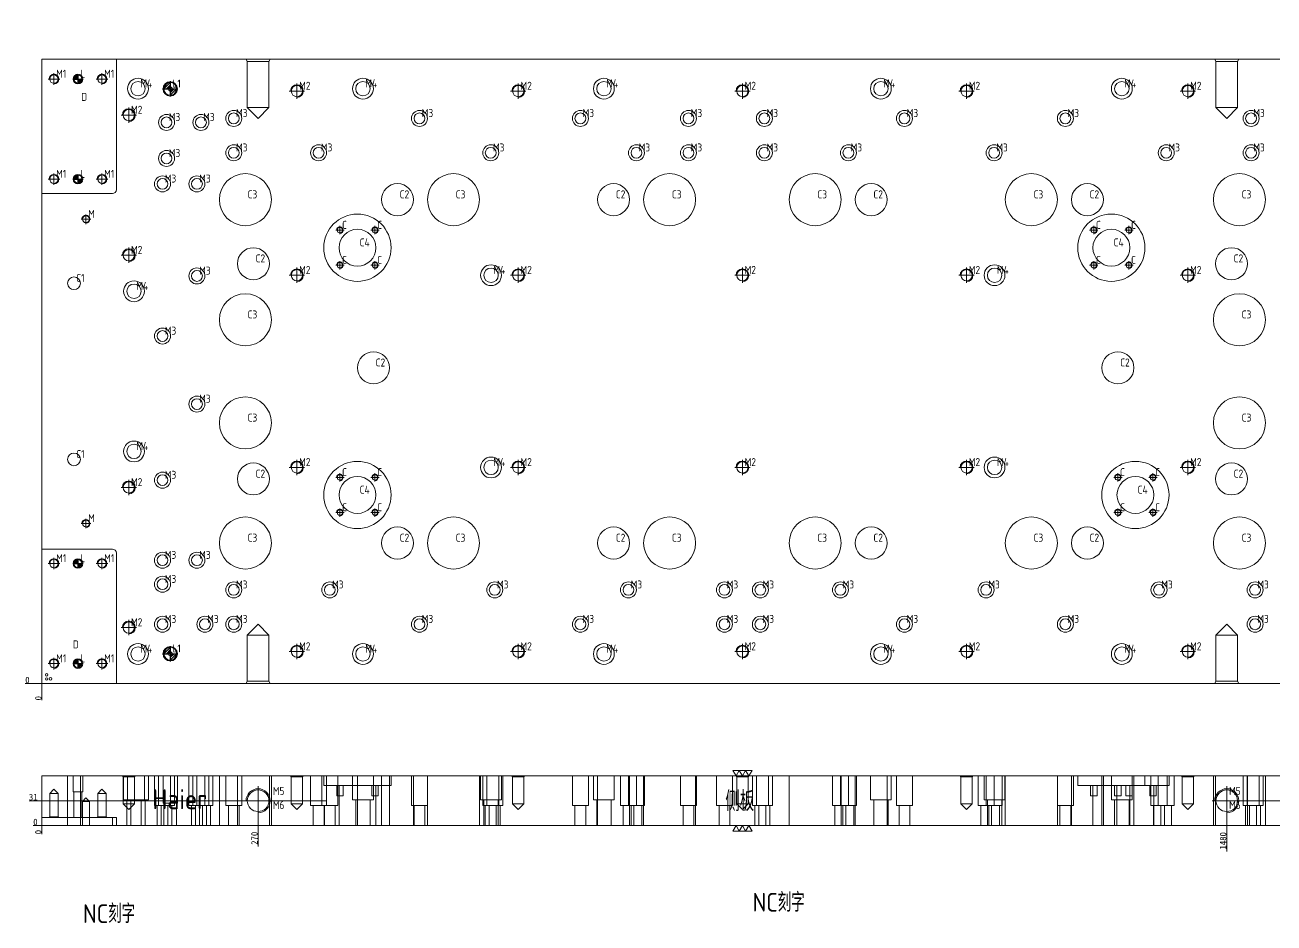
# Model space of a CAD drawing. Header units: millimetres. Extents: x 11044 to 13621, y 75491 to 76790.
# Drawn here: x 11044 to 12604, y 75491 to 76613 of the extents above; entities that cross this region are included whole.
import ezdxf

# ---------------------------------------------------------------- set-up
doc = ezdxf.new("R2010")
doc.units = ezdxf.units.MM
doc.linetypes.add('CENTER', pattern=[0])
doc.linetypes.add('DASHED', pattern=[0])
doc.layers.add('dim', color=4, linetype='Continuous')
doc.layers.add('dim_temp', color=161, linetype='Continuous', lineweight=9)
doc.layers.add('UP', color=7, linetype='Continuous', true_color=0xffffff)
doc.styles.add('_PUG_ERP', font='txt')
doc.styles.add('gbenor', font='gbenor.shx', dxfattribs={"bigfont": 'gbcbig'})
doc.dimstyles.new('_PUG_ERP', dxfattribs={"dimtxt": 8, "dimasz": 1.5, "dimexe": 0.5, "dimexo": 0.5, "dimgap": 0.5, "dimtad": 1, "dimtxsty": '_PUG_ERP', "dimblk": 'CLOSEDBLANK', "dimcen": 0, "dimclrd": 4, "dimclre": 4, "dimclrt": 3, "dimazin": 3, "dimtfac": 1, "dimtmove": 0, "dimatfit": 3, "dimldrblk": 'CLOSEDBLANK', "dimlwd": 9, "dimlwe": 9})

# ---------------------------------------------------------------- blocks, each defined once
blk = doc.blocks.new('*D1268')
at = {"layer": 'Defpoints', "color": 0}
for p in [(12814.8, 76570), (12829.8, 76570), (11064.8, 75790)]:
    blk.add_point(p, dxfattribs=at)
at = {"layer": 'dim_temp', "color": 4, "lineweight": 9}
blk.add_line((12815.2, 76570), (12850.8, 76570), dxfattribs=at)
at = {"layer": 'dim_temp', "color": 3, "lineweight": 18, "insert": (12840.5, 76574.5), "char_height": 8, "attachment_point": 5, "style": '_PUG_ERP'}
blk.add_mtext('780', dxfattribs=at)
blk = doc.blocks.new('_ClosedBlank')
blk = doc.blocks.new('*D1269')
at = {"layer": 'Defpoints', "color": 0}
for p in [(11049.8, 75790), (11064.8, 75790), (11064.8, 75790)]:
    blk.add_point(p, dxfattribs=at)
at = {"layer": 'dim_temp', "color": 4, "lineweight": 9}
blk.add_line((11064.2, 75790), (11043.9, 75790), dxfattribs=at)
at = {"layer": 'dim_temp', "color": 3, "lineweight": 18, "insert": (11046.6, 75794.5), "char_height": 8, "attachment_point": 5, "style": '_PUG_ERP'}
blk.add_mtext('0', dxfattribs=at)
blk = doc.blocks.new('*D1270')
at = {"layer": 'Defpoints', "color": 0}
for p in [(11064.8, 75790), (11064.8, 75790), (11064.8, 75775)]:
    blk.add_point(p, dxfattribs=at)
at = {"layer": 'dim_temp', "color": 4, "lineweight": 9}
blk.add_line((11064.8, 75789.5), (11064.8, 75769.2), dxfattribs=at)
at = {"layer": 'dim_temp', "color": 3, "lineweight": 18, "insert": (11060.2, 75771.8), "char_height": 8, "attachment_point": 5, "rotation": 90, "style": '_PUG_ERP'}
blk.add_mtext('0', dxfattribs=at)
blk = doc.blocks.new('*D1271')
at = {"layer": 'Defpoints', "color": 0}
for p in [(12814.8, 76585), (12814.8, 76570), (11064.8, 75790)]:
    blk.add_point(p, dxfattribs=at)
at = {"layer": 'dim_temp', "color": 4, "lineweight": 9}
blk.add_line((12814.8, 76570.5), (12814.8, 76612.5), dxfattribs=at)
at = {"layer": 'dim_temp', "color": 3, "lineweight": 18, "insert": (12810.2, 76599), "char_height": 8, "attachment_point": 5, "rotation": 90, "style": '_PUG_ERP'}
blk.add_mtext('1750', dxfattribs=at)
blk = doc.blocks.new('pg_hx_L0')
at = {"color": 230}
for p, q in [((-0.6, 0), (0.6, 0)), ((-0.5, -0.003), (0, 0.497)), ((-0.3, 0), (0, 0.3)), ((-0.1, 0), (0, 0.1)), ((0, 0.6), (0, -0.6)), ((0.5, 0.003), (0, -0.497)), ((0.1, 0), (0, -0.1)), ((0.3, 0), (0, -0.3))]:
    blk.add_line(p, q, dxfattribs=at)
for start, end in [(90, 180), (270, 0)]:
    blk.add_arc((0, 0), 0.5, start, end, dxfattribs=at)
blk = doc.blocks.new('pg_hx_LLL0')
blk.add_blockref('pg_hx_L0', (0, 0))
blk = doc.blocks.new('*D1273')
at = {"layer": 'Defpoints', "color": 0}
for p in [(12544.8, 75643.7), (12819.8, 75643.7), (11064.8, 75612.7)]:
    blk.add_point(p, dxfattribs=at)
at = {"layer": 'dim_temp', "color": 4, "lineweight": 9}
blk.add_line((12545.2, 75643.7), (12830.9, 75643.7), dxfattribs=at)
at = {"layer": 'dim_temp', "color": 3, "lineweight": 18, "insert": (12825.6, 75648.2), "char_height": 8, "attachment_point": 5, "style": '_PUG_ERP'}
blk.add_mtext('31', dxfattribs=at)
blk = doc.blocks.new('*D1274')
at = {"layer": 'Defpoints', "color": 0}
for p in [(12814.8, 75674.7), (12819.8, 75674.7), (11064.8, 75612.7)]:
    blk.add_point(p, dxfattribs=at)
at = {"layer": 'dim_temp', "color": 4, "lineweight": 9}
blk.add_line((12815.2, 75674.7), (12832.8, 75674.7), dxfattribs=at)
at = {"layer": 'dim_temp', "color": 3, "lineweight": 18, "insert": (12826.5, 75679.2), "char_height": 8, "attachment_point": 5, "style": '_PUG_ERP'}
blk.add_mtext('62', dxfattribs=at)
blk = doc.blocks.new('*D1275')
at = {"layer": 'Defpoints', "color": 0}
for p in [(11059.8, 75612.7), (11064.8, 75612.7), (11064.8, 75612.7)]:
    blk.add_point(p, dxfattribs=at)
at = {"layer": 'dim_temp', "color": 4, "lineweight": 9}
blk.add_line((11064.2, 75612.7), (11053.9, 75612.7), dxfattribs=at)
at = {"layer": 'dim_temp', "color": 3, "lineweight": 18, "insert": (11056.6, 75617.2), "char_height": 8, "attachment_point": 5, "style": '_PUG_ERP'}
blk.add_mtext('0', dxfattribs=at)
blk = doc.blocks.new('*D1276')
at = {"layer": 'Defpoints', "color": 0}
for p in [(11059.8, 75643.7), (11419.8, 75643.7), (11064.8, 75612.7)]:
    blk.add_point(p, dxfattribs=at)
at = {"layer": 'dim_temp', "color": 4, "lineweight": 9}
blk.add_line((11419.2, 75643.7), (11048.6, 75643.7), dxfattribs=at)
at = {"layer": 'dim_temp', "color": 3, "lineweight": 18, "insert": (11053.9, 75648.2), "char_height": 8, "attachment_point": 5, "style": '_PUG_ERP'}
blk.add_mtext('31', dxfattribs=at)
blk = doc.blocks.new('*D1277')
at = {"layer": 'Defpoints', "color": 0}
for p in [(12544.8, 75643.7), (11064.8, 75612.7), (12544.8, 75607.7)]:
    blk.add_point(p, dxfattribs=at)
at = {"layer": 'dim_temp', "color": 4, "lineweight": 9}
blk.add_line((12544.8, 75643.2), (12544.8, 75580.2), dxfattribs=at)
at = {"layer": 'dim_temp', "color": 3, "lineweight": 18, "insert": (12540.2, 75593.7), "char_height": 8, "attachment_point": 5, "rotation": 90, "style": '_PUG_ERP'}
blk.add_mtext('1480', dxfattribs=at)
blk = doc.blocks.new('*D1278')
at = {"layer": 'Defpoints', "color": 0}
for p in [(11334.8, 75643.7), (11064.8, 75612.7), (11334.8, 75607.7)]:
    blk.add_point(p, dxfattribs=at)
at = {"layer": 'dim_temp', "color": 4, "lineweight": 9}
blk.add_line((11334.8, 75643.2), (11334.8, 75586.7), dxfattribs=at)
at = {"layer": 'dim_temp', "color": 3, "lineweight": 18, "insert": (11330.2, 75596.9), "char_height": 8, "attachment_point": 5, "rotation": 90, "style": '_PUG_ERP'}
blk.add_mtext('270', dxfattribs=at)
blk = doc.blocks.new('*D1279')
at = {"layer": 'Defpoints', "color": 0}
for p in [(11064.8, 75612.7), (11064.8, 75612.7), (11064.8, 75607.7)]:
    blk.add_point(p, dxfattribs=at)
at = {"layer": 'dim_temp', "color": 4, "lineweight": 9}
blk.add_line((11064.8, 75612.2), (11064.8, 75601.9), dxfattribs=at)
at = {"layer": 'dim_temp', "color": 3, "lineweight": 18, "insert": (11060.2, 75604.6), "char_height": 8, "attachment_point": 5, "rotation": 90, "style": '_PUG_ERP'}
blk.add_mtext('0', dxfattribs=at)
blk = doc.blocks.new('*D1280')
at = {"layer": 'Defpoints', "color": 0}
for p in [(12814.8, 75679.7), (12814.8, 75674.7), (11064.8, 75612.7)]:
    blk.add_point(p, dxfattribs=at)
at = {"layer": 'dim_temp', "color": 4, "lineweight": 9}
blk.add_line((12814.8, 75675.2), (12814.8, 75707.3), dxfattribs=at)
at = {"layer": 'dim_temp', "color": 3, "lineweight": 18, "insert": (12810.2, 75693.8), "char_height": 8, "attachment_point": 5, "rotation": 90, "style": '_PUG_ERP'}
blk.add_mtext('1750', dxfattribs=at)

msp = doc.modelspace()

# ---------------------------------------------------------------- linework, layer by layer
at = {"layer": 'dim', "color": 20, "linetype": 'Continuous', "lineweight": 18}
for p, q in [((11931.75, 75674.732), (11927.75, 75681.66)), ((11951.75, 75681.66), (11927.75, 75681.66)), ((11931.75, 75674.732), (11935.75, 75681.66)), ((11939.75, 75674.732), (11935.75, 75681.66)), ((11939.75, 75674.732), (11943.75, 75681.66)), ((11947.75, 75674.732), (11943.75, 75681.66)), ((11947.75, 75674.732), (11951.75, 75681.66)), ((11931.75, 75612.732), (11927.75, 75605.804)), ((11931.75, 75612.732), (11935.75, 75605.804)), ((11939.75, 75612.732), (11935.75, 75605.804)), ((11939.75, 75612.732), (11943.75, 75605.804)), ((11947.75, 75612.732), (11943.75, 75605.804)), ((11947.75, 75612.732), (11951.75, 75605.804)), ((11951.75, 75605.804), (11927.75, 75605.804))]:
    msp.add_line(p, q, dxfattribs=at)
at = {"layer": 'dim', "lineweight": 18}
for centre in [(11070.711, 75801.004), (11070.711, 75795.834), (11075.452, 75795.942)]:
    msp.add_circle(centre, 1.523, dxfattribs=at)
at = {"layer": 'UP', "color": 135, "linetype": 'Continuous', "lineweight": 18}
for p, q in [((11064.75, 76570), (11064.75, 75790)), ((12814.75, 76570), (11064.75, 76570)), ((11064.75, 75790), (12814.75, 75790)), ((11064.75, 75674.732), (12814.75, 75674.732)), ((11064.75, 75622.732), (11064.75, 75674.732)), ((11064.75, 75612.732), (11064.75, 75622.732)), ((11152.75, 75612.732), (11064.75, 75612.732)), ((11157.75, 75612.732), (11152.75, 75612.732)), ((11157.75, 75612.732), (11157.75, 75622.732)), ((11157.75, 75612.732), (12721.75, 75612.732))]:
    msp.add_line(p, q, dxfattribs=at)
at = {"layer": 'UP', "color": 2, "linetype": 'DASHED', "lineweight": 13, "ltscale": 1.764682}
for p, q in [((11157.75, 76570), (11157.75, 76407)), ((11152.75, 76402), (11064.75, 76402)), ((11152.75, 75958), (11064.75, 75958)), ((11157.75, 75790), (11157.75, 75953))]:
    msp.add_line(p, q, dxfattribs=at)
at = {"layer": 'UP', "color": 5, "linetype": 'DASHED', "lineweight": 13, "ltscale": 1.764682}
for p, q in [((11319.75, 76570), (11321.247, 76567.006)), ((11321.247, 76567.006), (11321.247, 76509.42)), ((11321.247, 76567.006), (11348.253, 76567.006)), ((11348.253, 76567.006), (11349.75, 76570)), ((11348.253, 76509.42), (11348.253, 76567.006)), ((12529.75, 76570), (12531.247, 76567.006)), ((12531.247, 76567.006), (12531.247, 76509.42)), ((12531.247, 76567.006), (12558.253, 76567.006)), ((12558.253, 76567.006), (12559.75, 76570)), ((12558.253, 76509.42), (12558.253, 76567.006)), ((11321.247, 76509.42), (11334.75, 76495.917)), ((11334.75, 76509.42), (11321.247, 76509.42)), ((11334.75, 76495.917), (11348.253, 76509.42)), ((11348.253, 76509.42), (11334.75, 76509.42)), ((12531.247, 76509.42), (12544.75, 76495.917)), ((12544.75, 76509.42), (12531.247, 76509.42)), ((12544.75, 76495.917), (12558.253, 76509.42)), ((12558.253, 76509.42), (12544.75, 76509.42)), ((11334.75, 75864.083), (11321.247, 75850.58)), ((11348.253, 75850.58), (11334.75, 75864.083)), ((12544.75, 75864.083), (12531.247, 75850.58)), ((12558.253, 75850.58), (12544.75, 75864.083)), ((11321.247, 75850.58), (11321.247, 75792.994)), ((11334.75, 75850.58), (11321.247, 75850.58)), ((11348.253, 75850.58), (11334.75, 75850.58)), ((11348.253, 75792.994), (11348.253, 75850.58)), ((12531.247, 75850.58), (12531.247, 75792.994)), ((12544.75, 75850.58), (12531.247, 75850.58)), ((12558.253, 75850.58), (12544.75, 75850.58)), ((12558.253, 75792.994), (12558.253, 75850.58)), ((11321.247, 75792.994), (11319.75, 75790)), ((11321.247, 75792.994), (11348.253, 75792.994)), ((11349.75, 75790), (11348.253, 75792.994)), ((12531.247, 75792.994), (12529.75, 75790)), ((12531.247, 75792.994), (12558.253, 75792.994)), ((12559.75, 75790), (12558.253, 75792.994)), ((11165.25, 75674.732), (11166.247, 75673.735)), ((11166.247, 75673.735), (11166.247, 75639.732)), ((11180.253, 75673.735), (11166.247, 75673.735)), ((11180.253, 75673.735), (11181.25, 75674.732)), ((11180.253, 75639.732), (11180.253, 75673.735)), ((11375.25, 75674.732), (11376.247, 75673.735)), ((11376.247, 75673.735), (11376.247, 75639.732)), ((11390.253, 75673.735), (11376.247, 75673.735)), ((11390.253, 75673.735), (11391.25, 75674.732)), ((11390.253, 75639.732), (11390.253, 75673.735)), ((11651.75, 75674.732), (11652.747, 75673.735)), ((11652.747, 75673.735), (11652.747, 75639.732)), ((11666.753, 75673.735), (11652.747, 75673.735)), ((11666.753, 75673.735), (11667.75, 75674.732)), ((11666.753, 75639.732), (11666.753, 75673.735)), ((11931.75, 75674.732), (11932.747, 75673.735)), ((11932.747, 75673.735), (11932.747, 75639.732)), ((11946.753, 75673.735), (11932.747, 75673.735)), ((11946.753, 75673.735), (11947.75, 75674.732)), ((11946.753, 75639.732), (11946.753, 75673.735)), ((12211.75, 75674.732), (12212.747, 75673.735)), ((12212.747, 75673.735), (12212.747, 75639.732)), ((12226.753, 75673.735), (12212.747, 75673.735)), ((12226.753, 75673.735), (12227.75, 75674.732)), ((12226.753, 75639.732), (12226.753, 75673.735)), ((12488.25, 75674.732), (12489.247, 75673.735)), ((12489.247, 75673.735), (12489.247, 75639.732)), ((12503.253, 75673.735), (12489.247, 75673.735)), ((12503.253, 75673.735), (12504.25, 75674.732)), ((12503.253, 75639.732), (12503.253, 75673.735)), ((11079.75, 75657.985), (11074.497, 75652.732)), ((11085.003, 75652.732), (11079.75, 75657.985)), ((11139.75, 75657.985), (11134.497, 75652.732)), ((11145.003, 75652.732), (11139.75, 75657.985)), ((11074.497, 75652.732), (11074.497, 75623.479)), ((11085.003, 75652.732), (11074.497, 75652.732)), ((11085.003, 75623.479), (11085.003, 75652.732)), ((11119.75, 75647.185), (11115.497, 75642.932)), ((11115.497, 75642.932), (11115.497, 75612.732)), ((11124.003, 75642.932), (11115.497, 75642.932)), ((11124.003, 75642.932), (11119.75, 75647.185)), ((11124.003, 75612.732), (11124.003, 75642.932)), ((11134.497, 75652.732), (11134.497, 75623.479)), ((11145.003, 75652.732), (11134.497, 75652.732)), ((11145.003, 75623.479), (11145.003, 75652.732)), ((11166.247, 75639.732), (11173.25, 75632.729)), ((11180.253, 75639.732), (11166.247, 75639.732)), ((11173.25, 75632.729), (11180.253, 75639.732)), ((11376.247, 75639.732), (11383.25, 75632.729)), ((11390.253, 75639.732), (11376.247, 75639.732)), ((11383.25, 75632.729), (11390.253, 75639.732)), ((11652.747, 75639.732), (11659.75, 75632.729)), ((11666.753, 75639.732), (11652.747, 75639.732)), ((11659.75, 75632.729), (11666.753, 75639.732)), ((11932.747, 75639.732), (11939.75, 75632.729)), ((11946.753, 75639.732), (11932.747, 75639.732)), ((11939.75, 75632.729), (11946.753, 75639.732)), ((12212.747, 75639.732), (12219.75, 75632.729)), ((12226.753, 75639.732), (12212.747, 75639.732)), ((12219.75, 75632.729), (12226.753, 75639.732)), ((12489.247, 75639.732), (12496.25, 75632.729)), ((12503.253, 75639.732), (12489.247, 75639.732)), ((12496.25, 75632.729), (12503.253, 75639.732)), ((11074.497, 75623.479), (11073.75, 75622.732)), ((11085.003, 75623.479), (11074.497, 75623.479)), ((11085.75, 75622.732), (11085.003, 75623.479)), ((11134.497, 75623.479), (11133.75, 75622.732)), ((11145.003, 75623.479), (11134.497, 75623.479)), ((11145.75, 75622.732), (11145.003, 75623.479))]:
    msp.add_line(p, q, dxfattribs=at)
at = {"layer": 'UP', "color": 1, "linetype": 'CENTER', "lineweight": 18, "ltscale": 1.764682}
for p, q in [((11079.75, 76537.8), (11079.75, 76552.2)), ((11139.75, 76537.8), (11139.75, 76552.2)), ((11072.55, 76545), (11086.95, 76545)), ((11132.55, 76545), (11146.95, 76545)), ((11383.25, 76520.4), (11383.25, 76539.6)), ((11659.75, 76520.4), (11659.75, 76539.6)), ((11939.75, 76520.4), (11939.75, 76539.6)), ((12219.75, 76520.4), (12219.75, 76539.6)), ((12496.25, 76520.4), (12496.25, 76539.6)), ((11373.65, 76530), (11392.85, 76530)), ((11650.15, 76530), (11669.35, 76530)), ((11930.15, 76530), (11949.35, 76530)), ((12210.15, 76530), (12229.35, 76530)), ((12486.65, 76530), (12505.85, 76530)), ((11173.25, 76490.4), (11173.25, 76509.6)), ((11163.65, 76500), (11182.85, 76500)), ((11079.75, 76412.8), (11079.75, 76427.2)), ((11139.75, 76412.8), (11139.75, 76427.2)), ((11072.55, 76420), (11086.95, 76420)), ((11132.55, 76420), (11146.95, 76420)), ((11119.75, 76364), (11119.75, 76376)), ((11113.75, 76370), (11125.75, 76370)), ((11173.25, 76315.4), (11173.25, 76334.6)), ((11163.65, 76325), (11182.85, 76325)), ((11373.65, 76300), (11392.85, 76300)), ((11383.25, 76290.4), (11383.25, 76309.6)), ((11650.15, 76300), (11669.35, 76300)), ((11659.75, 76290.4), (11659.75, 76309.6)), ((11930.15, 76300), (11949.35, 76300)), ((11939.75, 76290.4), (11939.75, 76309.6)), ((12210.15, 76300), (12229.35, 76300)), ((12219.75, 76290.4), (12219.75, 76309.6)), ((12486.65, 76300), (12505.85, 76300)), ((12496.25, 76290.4), (12496.25, 76309.6)), ((11383.25, 76050.4), (11383.25, 76069.6)), ((11659.75, 76050.4), (11659.75, 76069.6)), ((11939.75, 76050.4), (11939.75, 76069.6)), ((12219.75, 76050.4), (12219.75, 76069.6)), ((12496.25, 76050.4), (12496.25, 76069.6)), ((11373.65, 76060), (11392.85, 76060)), ((11650.15, 76060), (11669.35, 76060)), ((11930.15, 76060), (11949.35, 76060)), ((12210.15, 76060), (12229.35, 76060)), ((12486.65, 76060), (12505.85, 76060)), ((11163.65, 76035), (11182.85, 76035)), ((11173.25, 76025.4), (11173.25, 76044.6)), ((11113.75, 75990), (11125.75, 75990)), ((11119.75, 75984), (11119.75, 75996)), ((11072.55, 75940), (11086.95, 75940)), ((11079.75, 75932.8), (11079.75, 75947.2)), ((11132.55, 75940), (11146.95, 75940)), ((11139.75, 75932.8), (11139.75, 75947.2)), ((11173.25, 75850.4), (11173.25, 75869.6)), ((11163.65, 75860), (11182.85, 75860)), ((11373.65, 75830), (11392.85, 75830)), ((11383.25, 75820.4), (11383.25, 75839.6)), ((11650.15, 75830), (11669.35, 75830)), ((11659.75, 75820.4), (11659.75, 75839.6)), ((11930.15, 75830), (11949.35, 75830)), ((11939.75, 75820.4), (11939.75, 75839.6)), ((12210.15, 75830), (12229.35, 75830)), ((12219.75, 75820.4), (12219.75, 75839.6)), ((12486.65, 75830), (12505.85, 75830)), ((12496.25, 75820.4), (12496.25, 75839.6)), ((11072.55, 75815), (11086.95, 75815)), ((11079.75, 75807.8), (11079.75, 75822.2)), ((11132.55, 75815), (11146.95, 75815)), ((11139.75, 75807.8), (11139.75, 75822.2)), ((11334.75, 75625.732), (11334.75, 75661.732)), ((12544.75, 75625.732), (12544.75, 75661.732)), ((11316.75, 75643.732), (11352.75, 75643.732)), ((12526.75, 75643.732), (12562.75, 75643.732))]:
    msp.add_line(p, q, dxfattribs=at)
at = {"layer": 'UP', "color": 42, "linetype": 'Continuous', "lineweight": 18}
for p, q in [((11436.93, 76351.12), (11436.93, 76361.52)), ((11480.77, 76351.12), (11480.77, 76361.52)), ((12378.73, 76351.12), (12378.73, 76361.52)), ((12422.57, 76351.12), (12422.57, 76361.52)), ((11431.73, 76356.32), (11442.13, 76356.32)), ((11475.57, 76356.32), (11485.97, 76356.32)), ((12373.53, 76356.32), (12383.93, 76356.32)), ((12417.37, 76356.32), (12427.77, 76356.32)), ((11436.93, 76307.28), (11436.93, 76317.68)), ((11480.77, 76307.28), (11480.77, 76317.68)), ((12378.73, 76307.28), (12378.73, 76317.68)), ((12422.57, 76307.28), (12422.57, 76317.68)), ((11431.73, 76312.48), (11442.13, 76312.48)), ((11475.57, 76312.48), (11485.97, 76312.48)), ((12373.53, 76312.48), (12383.93, 76312.48)), ((12417.37, 76312.48), (12427.77, 76312.48)), ((11436.93, 76042.32), (11436.93, 76052.72)), ((11480.77, 76042.32), (11480.77, 76052.72)), ((12408.73, 76042.32), (12408.73, 76052.72)), ((12452.57, 76042.32), (12452.57, 76052.72)), ((11431.73, 76047.52), (11442.13, 76047.52)), ((11475.57, 76047.52), (11485.97, 76047.52)), ((12403.53, 76047.52), (12413.93, 76047.52)), ((12447.37, 76047.52), (12457.77, 76047.52)), ((11431.73, 76003.68), (11442.13, 76003.68)), ((11436.93, 75998.48), (11436.93, 76008.88)), ((11475.57, 76003.68), (11485.97, 76003.68)), ((11480.77, 75998.48), (11480.77, 76008.88)), ((12403.53, 76003.68), (12413.93, 76003.68)), ((12408.73, 75998.48), (12408.73, 76008.88)), ((12447.37, 76003.68), (12457.77, 76003.68)), ((12452.57, 75998.48), (12452.57, 76008.88))]:
    msp.add_line(p, q, dxfattribs=at)
at = {"layer": 'UP', "color": 135, "linetype": 'DASHED', "lineweight": 13, "ltscale": 1.764682}
for p, q in [((11096.75, 75674.732), (11096.75, 75612.732)), ((11112.75, 75612.732), (11112.75, 75674.732)), ((11286.35, 75674.732), (11286.35, 75612.732)), ((11308.85, 75674.732), (11308.85, 75612.732)), ((11348.85, 75612.732), (11348.85, 75674.732)), ((11351.35, 75612.732), (11351.35, 75674.732)), ((11416.85, 75674.732), (11416.85, 75662.732)), ((11452.75, 75674.732), (11452.75, 75644.732)), ((11458.85, 75674.732), (11458.85, 75612.732)), ((11478.75, 75644.732), (11478.75, 75674.732)), ((11488.85, 75674.732), (11488.85, 75612.732)), ((11498.85, 75612.732), (11498.85, 75674.732)), ((11500.85, 75662.732), (11500.85, 75674.732)), ((11528.85, 75612.732), (11528.85, 75674.732)), ((11611.35, 75612.732), (11611.35, 75674.732)), ((11758.85, 75674.732), (11758.85, 75612.732)), ((11798.85, 75612.732), (11798.85, 75674.732)), ((11816.35, 75674.732), (11816.35, 75612.732)), ((11881.35, 75612.732), (11881.35, 75674.732)), ((11998.15, 75674.732), (11998.15, 75612.732)), ((12063.15, 75612.732), (12063.15, 75674.732)), ((12080.65, 75674.732), (12080.65, 75612.732)), ((12120.65, 75612.732), (12120.65, 75674.732)), ((12268.15, 75674.732), (12268.15, 75612.732)), ((12350.65, 75674.732), (12350.65, 75612.732)), ((12358.65, 75674.732), (12358.65, 75662.732)), ((12388.65, 75674.732), (12388.65, 75662.732)), ((12388.85, 75674.732), (12388.85, 75612.732)), ((12390.65, 75612.732), (12390.65, 75674.732)), ((12400.75, 75674.732), (12400.75, 75644.732)), ((12426.75, 75644.732), (12426.75, 75674.732)), ((12428.85, 75612.732), (12428.85, 75674.732)), ((12442.65, 75662.732), (12442.65, 75674.732)), ((12472.65, 75662.732), (12472.65, 75674.732)), ((12528.15, 75674.732), (12528.15, 75612.732)), ((12530.65, 75674.732), (12530.65, 75612.732)), ((12570.65, 75612.732), (12570.65, 75674.732)), ((12593.15, 75612.732), (12593.15, 75674.732)), ((11500.85, 75662.732), (11416.85, 75662.732)), ((11432.926, 75662.732), (11432.926, 75649.732)), ((11435.85, 75662.732), (11435.85, 75612.732)), ((11440.933, 75649.732), (11440.933, 75662.732)), ((11476.767, 75662.732), (11476.767, 75649.732)), ((11481.85, 75612.732), (11481.85, 75662.732)), ((11484.774, 75649.732), (11484.774, 75662.732)), ((12388.648, 75662.732), (12358.65, 75662.732)), ((12374.726, 75662.732), (12374.726, 75649.732)), ((12377.65, 75662.732), (12377.65, 75612.732)), ((12382.733, 75649.732), (12382.733, 75662.732)), ((12472.65, 75662.732), (12388.65, 75662.732)), ((12404.726, 75662.732), (12404.726, 75649.732)), ((12407.65, 75662.732), (12407.65, 75612.732)), ((12412.733, 75649.732), (12412.733, 75662.732)), ((12418.567, 75662.732), (12418.567, 75649.732)), ((12423.65, 75612.732), (12423.65, 75662.732)), ((12426.574, 75649.732), (12426.574, 75662.732)), ((12448.567, 75662.732), (12448.567, 75649.732)), ((12453.65, 75612.732), (12453.65, 75662.732)), ((12456.574, 75649.732), (12456.574, 75662.732)), ((11440.933, 75649.732), (11432.926, 75649.732)), ((11452.75, 75644.732), (11478.75, 75644.732)), ((11456.746, 75644.732), (11456.746, 75612.732)), ((11474.753, 75612.732), (11474.753, 75644.732)), ((11484.774, 75649.732), (11476.767, 75649.732)), ((12382.733, 75649.732), (12374.726, 75649.732)), ((12400.75, 75644.732), (12426.75, 75644.732)), ((12412.733, 75649.732), (12404.726, 75649.732)), ((12404.746, 75644.732), (12404.746, 75612.732)), ((12426.574, 75649.732), (12418.567, 75649.732)), ((12422.754, 75612.732), (12422.754, 75644.732)), ((12456.574, 75649.732), (12448.567, 75649.732)), ((11546.35, 75637.732), (11546.35, 75612.732)), ((12333.15, 75612.732), (12333.15, 75637.732))]:
    msp.add_line(p, q, dxfattribs=at)
at = {"layer": 'UP', "color": 31, "linetype": 'DASHED', "lineweight": 13, "ltscale": 1.764682}
for p, q in [((11103.75, 75674.732), (11103.75, 75654.732)), ((11115.75, 75654.732), (11115.75, 75674.732)), ((11166.75, 75674.732), (11166.75, 75644.732)), ((11171.75, 75674.732), (11171.75, 75644.732)), ((11192.75, 75644.732), (11192.75, 75674.732)), ((11197.75, 75644.732), (11197.75, 75674.732)), ((11205.35, 75674.732), (11205.35, 75637.732)), ((11210.35, 75674.732), (11210.35, 75637.732)), ((11216.003, 75674.732), (11216.003, 75640.732)), ((11225.35, 75637.732), (11225.35, 75674.732)), ((11230.35, 75637.732), (11230.35, 75674.732)), ((11234.003, 75640.732), (11234.003, 75674.732)), ((11248.35, 75674.732), (11248.35, 75637.732)), ((11253.35, 75674.732), (11253.35, 75637.732)), ((11258.35, 75674.732), (11258.35, 75637.732)), ((11268.35, 75637.732), (11268.35, 75674.732)), ((11273.35, 75637.732), (11273.35, 75674.732)), ((11278.35, 75637.732), (11278.35, 75674.732)), ((11294.35, 75674.732), (11294.35, 75637.732)), ((11314.35, 75637.732), (11314.35, 75674.732)), ((11400.35, 75674.732), (11400.35, 75637.732)), ((11414.35, 75674.732), (11414.35, 75637.732)), ((11420.35, 75637.732), (11420.35, 75674.732)), ((11434.35, 75637.732), (11434.35, 75674.732)), ((11526.35, 75674.732), (11526.35, 75637.732)), ((11546.35, 75637.732), (11546.35, 75674.732)), ((11612.75, 75674.732), (11612.75, 75644.732)), ((11615.35, 75674.732), (11615.35, 75637.732)), ((11620.35, 75674.732), (11620.35, 75637.732)), ((11635.35, 75637.732), (11635.35, 75674.732)), ((11638.75, 75644.732), (11638.75, 75674.732)), ((11640.35, 75637.732), (11640.35, 75674.732)), ((11727.35, 75674.732), (11727.35, 75637.732)), ((11747.35, 75637.732), (11747.35, 75674.732)), ((11753.75, 75674.732), (11753.75, 75644.732)), ((11779.75, 75644.732), (11779.75, 75674.732)), ((11787.35, 75674.732), (11787.35, 75637.732)), ((11797.35, 75674.732), (11797.35, 75637.732)), ((11807.35, 75637.732), (11807.35, 75674.732)), ((11817.35, 75637.732), (11817.35, 75674.732)), ((11862.35, 75674.732), (11862.35, 75637.732)), ((11882.35, 75637.732), (11882.35, 75674.732)), ((11907.35, 75674.732), (11907.35, 75637.732)), ((11927.35, 75637.732), (11927.35, 75674.732)), ((11952.15, 75674.732), (11952.15, 75637.732)), ((11957.15, 75674.732), (11957.15, 75637.732)), ((11972.15, 75637.732), (11972.15, 75674.732)), ((11977.15, 75637.732), (11977.15, 75674.732)), ((12052.15, 75674.732), (12052.15, 75637.732)), ((12062.15, 75674.732), (12062.15, 75637.732)), ((12072.15, 75637.732), (12072.15, 75674.732)), ((12082.15, 75637.732), (12082.15, 75674.732)), ((12099.75, 75674.732), (12099.75, 75644.732)), ((12125.75, 75644.732), (12125.75, 75674.732)), ((12132.15, 75674.732), (12132.15, 75637.732)), ((12152.15, 75637.732), (12152.15, 75674.732)), ((12234.15, 75674.732), (12234.15, 75637.732)), ((12241.75, 75674.732), (12241.75, 75644.732)), ((12244.15, 75674.732), (12244.15, 75637.732)), ((12254.15, 75637.732), (12254.15, 75674.732)), ((12264.15, 75637.732), (12264.15, 75674.732)), ((12267.75, 75644.732), (12267.75, 75674.732)), ((12333.15, 75674.732), (12333.15, 75637.732)), ((12353.15, 75637.732), (12353.15, 75674.732)), ((12450.15, 75674.732), (12450.15, 75637.732)), ((12459.15, 75674.732), (12459.15, 75637.732)), ((12470.15, 75637.732), (12470.15, 75674.732)), ((12479.15, 75637.732), (12479.15, 75674.732)), ((12565.15, 75674.732), (12565.15, 75637.732)), ((12570.15, 75674.732), (12570.15, 75637.732)), ((12585.15, 75637.732), (12585.15, 75674.732)), ((12590.15, 75637.732), (12590.15, 75674.732)), ((11115.75, 75654.732), (11103.75, 75654.732)), ((11171.75, 75644.732), (11166.75, 75644.732)), ((11170.746, 75644.732), (11170.746, 75612.732)), ((11197.75, 75644.732), (11171.75, 75644.732)), ((11175.746, 75644.732), (11175.746, 75612.732)), ((11188.753, 75612.732), (11188.753, 75644.732)), ((11193.753, 75612.732), (11193.753, 75644.732)), ((11638.75, 75644.732), (11612.75, 75644.732)), ((11616.746, 75644.732), (11616.746, 75612.732)), ((11634.753, 75612.732), (11634.753, 75644.732)), ((11779.75, 75644.732), (11753.75, 75644.732)), ((11757.746, 75644.732), (11757.746, 75612.732)), ((11775.753, 75612.732), (11775.753, 75644.732)), ((12099.75, 75644.732), (12125.75, 75644.732)), ((12103.746, 75644.732), (12103.746, 75612.732)), ((12121.754, 75612.732), (12121.754, 75644.732)), ((12241.75, 75644.732), (12267.75, 75644.732)), ((12245.746, 75644.732), (12245.746, 75612.732)), ((12263.754, 75612.732), (12263.754, 75644.732)), ((11205.35, 75637.732), (11225.35, 75637.732)), ((11208.596, 75637.732), (11208.596, 75612.732)), ((11213.596, 75637.732), (11213.596, 75612.732)), ((11234.003, 75640.732), (11216.003, 75640.732)), ((11222.103, 75612.732), (11222.103, 75637.732)), ((11225.351, 75637.732), (11230.35, 75637.732)), ((11227.103, 75612.732), (11227.103, 75637.732)), ((11248.35, 75637.732), (11258.35, 75637.732)), ((11251.596, 75637.732), (11251.596, 75612.732)), ((11256.596, 75637.732), (11256.596, 75612.732)), ((11258.35, 75637.732), (11278.35, 75637.732)), ((11261.596, 75637.732), (11261.596, 75612.732)), ((11265.103, 75612.732), (11265.103, 75637.732)), ((11270.103, 75612.732), (11270.103, 75637.732)), ((11275.103, 75612.732), (11275.103, 75637.732)), ((11294.35, 75637.732), (11314.35, 75637.732)), ((11297.596, 75637.732), (11297.596, 75612.732)), ((11311.103, 75612.732), (11311.103, 75637.732)), ((11400.35, 75637.732), (11414.35, 75637.732)), ((11403.596, 75637.732), (11403.596, 75612.732)), ((11414.35, 75637.732), (11434.35, 75637.732)), ((11417.103, 75612.732), (11417.103, 75637.732)), ((11417.596, 75637.732), (11417.596, 75612.732)), ((11431.103, 75612.732), (11431.103, 75637.732)), ((11526.35, 75637.732), (11546.35, 75637.732)), ((11529.596, 75637.732), (11529.596, 75612.732)), ((11543.103, 75612.732), (11543.103, 75637.732)), ((11615.35, 75637.732), (11620.35, 75637.732)), ((11618.596, 75637.732), (11618.596, 75612.732)), ((11620.35, 75637.732), (11640.35, 75637.732)), ((11623.596, 75637.732), (11623.596, 75612.732)), ((11632.103, 75612.732), (11632.103, 75637.732)), ((11637.103, 75612.732), (11637.103, 75637.732)), ((11727.35, 75637.732), (11747.35, 75637.732)), ((11730.596, 75637.732), (11730.596, 75612.732)), ((11744.103, 75612.732), (11744.103, 75637.732)), ((11787.35, 75637.732), (11807.35, 75637.732)), ((11790.596, 75637.732), (11790.596, 75612.732)), ((11800.596, 75637.732), (11800.596, 75612.732)), ((11804.103, 75612.732), (11804.103, 75637.732)), ((11807.35, 75637.732), (11817.35, 75637.732)), ((11814.103, 75612.732), (11814.103, 75637.732)), ((11862.35, 75637.732), (11882.35, 75637.732)), ((11865.596, 75637.732), (11865.596, 75612.732)), ((11879.103, 75612.732), (11879.103, 75637.732)), ((11907.35, 75637.732), (11927.35, 75637.732)), ((11910.596, 75637.732), (11910.596, 75612.732)), ((11924.103, 75612.732), (11924.103, 75637.732)), ((11972.15, 75637.732), (11952.15, 75637.732)), ((11955.397, 75637.732), (11955.397, 75612.732)), ((11960.397, 75637.732), (11960.397, 75612.732)), ((11968.904, 75612.732), (11968.904, 75637.732)), ((11977.15, 75637.732), (11972.15, 75637.732)), ((11973.904, 75612.732), (11973.904, 75637.732)), ((12072.15, 75637.732), (12052.15, 75637.732)), ((12055.397, 75637.732), (12055.397, 75612.732)), ((12065.397, 75637.732), (12065.397, 75612.732)), ((12068.904, 75612.732), (12068.904, 75637.732)), ((12082.15, 75637.732), (12072.15, 75637.732)), ((12078.904, 75612.732), (12078.904, 75637.732)), ((12152.15, 75637.732), (12132.15, 75637.732)), ((12135.397, 75637.732), (12135.397, 75612.732)), ((12148.904, 75612.732), (12148.904, 75637.732)), ((12254.15, 75637.732), (12234.15, 75637.732)), ((12237.397, 75637.732), (12237.397, 75612.732)), ((12247.397, 75637.732), (12247.397, 75612.732)), ((12250.904, 75612.732), (12250.904, 75637.732)), ((12264.15, 75637.732), (12254.15, 75637.732)), ((12260.904, 75612.732), (12260.904, 75637.732)), ((12353.15, 75637.732), (12333.15, 75637.732)), ((12336.397, 75637.732), (12336.397, 75612.732)), ((12349.904, 75612.732), (12349.904, 75637.732)), ((12470.15, 75637.732), (12450.15, 75637.732)), ((12453.397, 75637.732), (12453.397, 75612.732)), ((12462.397, 75637.732), (12462.397, 75612.732)), ((12466.904, 75612.732), (12466.904, 75637.732)), ((12479.15, 75637.732), (12470.15, 75637.732)), ((12475.904, 75612.732), (12475.904, 75637.732)), ((12570.149, 75637.732), (12565.15, 75637.732)), ((12568.397, 75637.732), (12568.397, 75612.732)), ((12590.15, 75637.732), (12570.15, 75637.732)), ((12573.397, 75637.732), (12573.397, 75612.732)), ((12581.904, 75612.732), (12581.904, 75637.732)), ((12586.904, 75612.732), (12586.904, 75637.732))]:
    msp.add_line(p, q, dxfattribs=at)
at = {"layer": 'UP', "color": 1, "linetype": 'DASHED', "lineweight": 13, "ltscale": 1.764682}
for p, q in [((11104.75, 75654.732), (11104.75, 75622.732)), ((11114.75, 75622.732), (11114.75, 75654.732)), ((11217.003, 75640.732), (11217.003, 75612.732)), ((11233.003, 75612.732), (11233.003, 75640.732))]:
    msp.add_line(p, q, dxfattribs=at)
at = {"layer": 'UP', "color": 2, "linetype": 'Continuous', "lineweight": 18}
msp.add_line((11157.75, 75622.732), (11064.75, 75622.732), dxfattribs=at)
at = {"layer": 'UP', "color": 155, "linetype": 'DASHED', "lineweight": 13, "ltscale": 1.764682}
msp.add_line((11152.75, 75622.732), (11152.75, 75612.732), dxfattribs=at)
at = {"layer": 'UP', "color": 155, "linetype": 'Continuous', "lineweight": 18}
msp.add_line((11152.75, 75622.732), (11152.75, 75612.732), dxfattribs=at)
at = {"layer": 'UP', "color": 30, "linetype": 'DASHED', "lineweight": 13, "ltscale": 1.764682}
for centre, radius in [((11079.75, 76545), 5.253), ((11139.75, 76545), 5.253), ((11079.75, 76420), 5.253), ((11139.75, 76420), 5.253), ((11119.75, 76370), 4.253), ((11119.75, 75990), 4.253), ((11079.75, 75940), 5.253), ((11139.75, 75940), 5.253), ((11079.75, 75815), 5.253), ((11139.75, 75815), 5.253)]:
    msp.add_circle(centre, radius, dxfattribs=at)
at = {"layer": 'UP', "color": 42, "linetype": 'Continuous', "lineweight": 18}
for centre, radius in [((11109.75, 76545), 6), ((11184.75, 76533), 13), ((11184.75, 76533), 9.004), ((11225.003, 76532.749), 9), ((11225.003, 76532.749), 2.5), ((11383.25, 76530), 7.003), ((11465.75, 76533), 13), ((11465.75, 76533), 9.004), ((11659.75, 76530), 7.003), ((11766.75, 76533), 13), ((11766.75, 76533), 9.004), ((11939.75, 76530), 7.003), ((12112.75, 76533), 13), ((12112.75, 76533), 9.004), ((12219.75, 76530), 7.003), ((12413.75, 76533), 13), ((12413.75, 76533), 9.004), ((12496.25, 76530), 7.003), ((11173.25, 76500), 7.003), ((11220.35, 76490.9), 10), ((11263.35, 76490.9), 10), ((11304.35, 76495.9), 10), ((11304.35, 76495.9), 6.753), ((11536.35, 76495.9), 10), ((11536.35, 76495.9), 6.753), ((11737.35, 76495.9), 10), ((11737.35, 76495.9), 6.753), ((11872.35, 76495.9), 10), ((11872.35, 76495.9), 6.753), ((11967.15, 76495.9), 10), ((11967.15, 76495.9), 6.753), ((12142.15, 76495.9), 10), ((12142.15, 76495.9), 6.753), ((12343.15, 76495.9), 10), ((12343.15, 76495.9), 6.753), ((12575.15, 76495.9), 10), ((12575.15, 76495.9), 6.753), ((11220.35, 76490.9), 6.753), ((11263.35, 76490.9), 6.753), ((11220.35, 76445.9), 10), ((11304.35, 76452.9), 10), ((11304.35, 76452.9), 6.753), ((11410.35, 76452.9), 10), ((11410.35, 76452.9), 6.753), ((11625.35, 76452.9), 10), ((11625.35, 76452.9), 6.753), ((11807.35, 76452.9), 10), ((11807.35, 76452.9), 6.753), ((11872.35, 76452.9), 10), ((11872.35, 76452.9), 6.753), ((11967.15, 76452.9), 10), ((11967.15, 76452.9), 6.753), ((12072.15, 76452.9), 10), ((12072.15, 76452.9), 6.753), ((12254.15, 76452.9), 10), ((12254.15, 76452.9), 6.753), ((12469.15, 76452.9), 10), ((12469.15, 76452.9), 6.753), ((12575.15, 76452.9), 10), ((12575.15, 76452.9), 6.753), ((11220.35, 76445.9), 6.753), ((11109.75, 76420), 6), ((11215.35, 76414.1), 10), ((11258.35, 76414.1), 10), ((11318.85, 76394.4), 32.5), ((11578.85, 76394.4), 32.5), ((11848.85, 76394.4), 32.5), ((12030.65, 76394.4), 32.5), ((12300.65, 76394.4), 32.5), ((12560.65, 76394.4), 32.5), ((11215.35, 76414.1), 6.753), ((11258.35, 76414.1), 6.753), ((11508.85, 76394.4), 20), ((11778.85, 76394.4), 20), ((12100.65, 76394.4), 20), ((12370.65, 76394.4), 20), ((11458.85, 76334.4), 42), ((12400.65, 76334.4), 42), ((11436.93, 76356.32), 3.4), ((11480.77, 76356.32), 3.4), ((12378.73, 76356.32), 3.4), ((12422.57, 76356.32), 3.4), ((11458.85, 76334.4), 23), ((12400.65, 76334.4), 23), ((11173.25, 76325), 7.003), ((11328.85, 76314.4), 20), ((12550.65, 76314.4), 20), ((11436.93, 76312.48), 3.4), ((11480.77, 76312.48), 3.4), ((11625.75, 76300), 13), ((12254.75, 76300), 13), ((12378.73, 76312.48), 3.4), ((12422.57, 76312.48), 3.4), ((11104.75, 76290), 8), ((11258.35, 76299.1), 10), ((11258.35, 76299.1), 6.753), ((11383.25, 76300), 7.003), ((11625.75, 76300), 9.004), ((11659.75, 76300), 7.003), ((11939.75, 76300), 7.003), ((12219.75, 76300), 7.003), ((12254.75, 76300), 9.004), ((12496.25, 76300), 7.003), ((11179.75, 76280), 13), ((11179.75, 76280), 9.004), ((11318.85, 76244.4), 32.5), ((12560.65, 76244.4), 32.5), ((11215.35, 76224.1), 10), ((11215.35, 76224.1), 6.753), ((11478.85, 76184.4), 20), ((12408.85, 76184.4), 20), ((11258.35, 76139.1), 10), ((11258.35, 76139.1), 6.753), ((11318.85, 76115.6), 32.5), ((12560.65, 76115.6), 32.5), ((11179.75, 76080), 13), ((11179.75, 76080), 9.004), ((11104.75, 76070), 8), ((11328.85, 76045.6), 20), ((11383.25, 76060), 7.003), ((11458.85, 76025.6), 42), ((11625.75, 76060), 13), ((11625.75, 76060), 9.004), ((11659.75, 76060), 7.003), ((11939.75, 76060), 7.003), ((12219.75, 76060), 7.003), ((12254.75, 76060), 13), ((12254.75, 76060), 9.004), ((12430.65, 76025.6), 42), ((12496.25, 76060), 7.003), ((12550.65, 76045.6), 20), ((11215.35, 76044.1), 10), ((11215.35, 76044.1), 6.753), ((11436.93, 76047.52), 3.4), ((11458.85, 76025.6), 23), ((11480.77, 76047.52), 3.4), ((12408.73, 76047.52), 3.4), ((12430.65, 76025.6), 23), ((12452.57, 76047.52), 3.4), ((11173.25, 76035), 7.003), ((11436.93, 76003.68), 3.4), ((11480.77, 76003.68), 3.4), ((12408.73, 76003.68), 3.4), ((12452.57, 76003.68), 3.4), ((11318.85, 75965.6), 32.5), ((11508.85, 75965.6), 20), ((11578.85, 75965.6), 32.5), ((11778.85, 75965.6), 20), ((11848.85, 75965.6), 32.5), ((12030.65, 75965.6), 32.5), ((12100.65, 75965.6), 20), ((12300.65, 75965.6), 32.5), ((12370.65, 75965.6), 20), ((12560.65, 75965.6), 32.5), ((11215.35, 75944.1), 10), ((11258.35, 75944.1), 10), ((11109.75, 75940), 6), ((11215.35, 75944.1), 6.753), ((11258.35, 75944.1), 6.753), ((11215.35, 75914.1), 10), ((11215.35, 75914.1), 6.753), ((11304.35, 75907.1), 10), ((11304.35, 75907.1), 6.753), ((11424.35, 75907.1), 10), ((11424.35, 75907.1), 6.753), ((11630.35, 75907.1), 10), ((11630.35, 75907.1), 6.753), ((11797.35, 75907.1), 10), ((11797.35, 75907.1), 6.753), ((11917.35, 75907.1), 10), ((11917.35, 75907.1), 6.753), ((11962.15, 75907.1), 10), ((11962.15, 75907.1), 6.753), ((12062.15, 75907.1), 10), ((12062.15, 75907.1), 6.753), ((12244.15, 75907.1), 10), ((12244.15, 75907.1), 6.753), ((12460.15, 75907.1), 10), ((12460.15, 75907.1), 6.753), ((12580.15, 75907.1), 10), ((12580.15, 75907.1), 6.753), ((11173.25, 75860), 7.003), ((11215.35, 75864.1), 10), ((11215.35, 75864.1), 6.753), ((11268.35, 75864.1), 10), ((11268.35, 75864.1), 6.753), ((11304.35, 75864.1), 10), ((11304.35, 75864.1), 6.753), ((11536.35, 75864.1), 10), ((11536.35, 75864.1), 6.753), ((11737.35, 75864.1), 10), ((11737.35, 75864.1), 6.753), ((11917.35, 75864.1), 10), ((11917.35, 75864.1), 6.753), ((11962.15, 75864.1), 10), ((11962.15, 75864.1), 6.753), ((12142.15, 75864.1), 10), ((12142.15, 75864.1), 6.753), ((12343.15, 75864.1), 10), ((12343.15, 75864.1), 6.753), ((12580.15, 75864.1), 10), ((12580.15, 75864.1), 6.753), ((11184.75, 75827), 13), ((11184.75, 75827), 9.004), ((11225.003, 75827.251), 9), ((11225.003, 75827.251), 2.5), ((11383.25, 75830), 7.003), ((11465.75, 75827), 13), ((11465.75, 75827), 9.004), ((11659.75, 75830), 7.003), ((11766.75, 75827), 13), ((11766.75, 75827), 9.004), ((11939.75, 75830), 7.003), ((12112.75, 75827), 13), ((12112.75, 75827), 9.004), ((12219.75, 75830), 7.003), ((12413.75, 75827), 13), ((12413.75, 75827), 9.004), ((12496.25, 75830), 7.003), ((11109.75, 75815), 6), ((11334.75, 75643.732), 13.503), ((12544.75, 75643.732), 13.503)]:
    msp.add_circle(centre, radius, dxfattribs=at)
at = {"layer": 'UP', "color": 1, "linetype": 'Continuous', "lineweight": 18}
for centre, radius in [((11109.75, 76545), 5), ((11225.003, 76532.749), 8), ((11109.75, 76420), 5), ((11109.75, 75940), 5), ((11225.003, 75827.251), 8), ((11109.75, 75815), 5)]:
    msp.add_circle(centre, radius, dxfattribs=at)
at = {"layer": 'UP', "color": 30, "linetype": 'DASHED', "lineweight": 18, "ltscale": 1.764682}
for centre, radius in [((11079.75, 76545), 6), ((11139.75, 76545), 6), ((11079.75, 76420), 6), ((11139.75, 76420), 6), ((11119.75, 76370), 5), ((11119.75, 75990), 5), ((11079.75, 75940), 6), ((11139.75, 75940), 6), ((11079.75, 75815), 6), ((11139.75, 75815), 6)]:
    msp.add_arc(centre, radius, 270, 180, dxfattribs=at)
at = {"layer": 'UP', "color": 42, "linetype": 'Continuous', "lineweight": 18}
for centre, radius in [((11383.25, 76530), 8), ((11659.75, 76530), 8), ((11939.75, 76530), 8), ((12219.75, 76530), 8), ((12496.25, 76530), 8), ((11173.25, 76500), 8), ((11436.93, 76356.32), 4), ((11480.77, 76356.32), 4), ((12378.73, 76356.32), 4), ((12422.57, 76356.32), 4), ((11173.25, 76325), 8), ((11436.93, 76312.48), 4), ((11480.77, 76312.48), 4), ((12378.73, 76312.48), 4), ((12422.57, 76312.48), 4), ((11383.25, 76300), 8), ((11659.75, 76300), 8), ((11939.75, 76300), 8), ((12219.75, 76300), 8), ((12496.25, 76300), 8), ((11383.25, 76060), 8), ((11659.75, 76060), 8), ((11939.75, 76060), 8), ((12219.75, 76060), 8), ((12496.25, 76060), 8), ((11436.93, 76047.52), 4), ((11480.77, 76047.52), 4), ((12408.73, 76047.52), 4), ((12452.57, 76047.52), 4), ((11173.25, 76035), 8), ((11436.93, 76003.68), 4), ((11480.77, 76003.68), 4), ((12408.73, 76003.68), 4), ((12452.57, 76003.68), 4), ((11173.25, 75860), 8), ((11383.25, 75830), 8), ((11659.75, 75830), 8), ((11939.75, 75830), 8), ((12219.75, 75830), 8), ((12496.25, 75830), 8), ((11334.75, 75643.732), 15), ((12544.75, 75643.732), 15)]:
    msp.add_arc(centre, radius, 270, 180, dxfattribs=at)
at = {"layer": 'UP', "color": 2, "linetype": 'DASHED', "lineweight": 13, "ltscale": 1.764682}
for centre, start, end in [((11152.75, 76407), 270, 0), ((11152.75, 75953), 0, 90)]:
    msp.add_arc(centre, 5, start, end, dxfattribs=at)

# ---------------------------------------------------------------- block references
at = {"layer": 'UP', "lineweight": 18, "ltscale": 1.764682}
for p, xscale, yscale, zscale in [((11109.75, 76545), 10, 10, 10), ((11225.003, 76532.749), 16, 16, 16), ((11109.75, 76420), 10, 10, 10), ((11109.75, 75940), 10, 10, 10), ((11225.003, 75827.251), 16, 16, 16), ((11109.75, 75815), 10, 10, 10)]:
    msp.add_blockref('pg_hx_LLL0', p, dxfattribs=dict(at, xscale=xscale, yscale=yscale, zscale=zscale))

# ---------------------------------------------------------------- texts
at = {"layer": 'dim', "color": 4, "lineweight": 18, "style": 'gbenor'}
for s, p in [('M1', (11082.51, 76546.631)), ('L', (11112.51, 76546.631)), ('M1', (11142.51, 76546.631)), ('M4', (11187.65, 76534.701)), ('L1', (11227.823, 76534.41)), ('M2', (11386.05, 76531.651)), ('M4', (11468.65, 76534.701)), ('M2', (11662.55, 76531.651)), ('M4', (11769.65, 76534.701)), ('M2', (11942.55, 76531.651)), ('M4', (12115.65, 76534.701)), ('M2', (12222.55, 76531.651)), ('M4', (12416.65, 76534.701)), ('M2', (12499.05, 76531.651)), ('D', (11113.89, 76517.811)), ('M2', (11176.05, 76501.651)), ('M3', (11223.19, 76492.571)), ('M3', (11266.19, 76492.571)), ('M3', (11307.19, 76497.571)), ('M3', (11539.19, 76497.571)), ('M3', (11740.19, 76497.571)), ('M3', (11875.19, 76497.571)), ('M3', (11969.99, 76497.571)), ('M3', (12144.99, 76497.571)), ('M3', (12345.99, 76497.571)), ('M3', (12577.99, 76497.571)), ('M3', (11223.19, 76447.571)), ('M3', (11307.19, 76454.571)), ('M3', (11413.19, 76454.571)), ('M3', (11628.19, 76454.571)), ('M3', (11810.19, 76454.571)), ('M3', (11875.19, 76454.571)), ('M3', (11969.99, 76454.571)), ('M3', (12074.99, 76454.571)), ('M3', (12256.99, 76454.571)), ('M3', (12471.99, 76454.571)), ('M3', (12577.99, 76454.571)), ('M1', (11082.51, 76421.631)), ('L', (11112.51, 76421.631)), ('M1', (11142.51, 76421.631)), ('M3', (11218.19, 76415.771)), ('M3', (11261.19, 76415.771)), ('C3', (11321.595, 76396.024)), ('C2', (11511.595, 76396.024)), ('C3', (11581.595, 76396.024)), ('C2', (11781.595, 76396.024)), ('C3', (11851.595, 76396.024)), ('C3', (12033.395, 76396.024)), ('C2', (12103.395, 76396.024)), ('C3', (12303.395, 76396.024)), ('C2', (12373.395, 76396.024)), ('C3', (12563.395, 76396.024)), ('M', (11122.49, 76371.621)), ('C', (11439.65, 76357.931)), ('C', (11483.49, 76357.931)), ('C', (12381.45, 76357.931)), ('C', (12425.29, 76357.931)), ('C4', (11461.595, 76336.024)), ('C4', (12403.395, 76336.024)), ('M2', (11176.05, 76326.651)), ('C2', (11331.595, 76316.024)), ('C', (11439.65, 76314.091)), ('C', (11483.49, 76314.091)), ('C', (12381.45, 76314.091)), ('C', (12425.29, 76314.091)), ('C2', (12553.395, 76316.024)), ('C1', (11107.55, 76291.651)), ('M3', (11261.19, 76300.771)), ('M2', (11386.05, 76301.651)), ('M4', (11628.65, 76301.701)), ('M2', (11662.55, 76301.651)), ('M2', (11942.55, 76301.651)), ('M2', (12222.55, 76301.651)), ('M4', (12257.65, 76301.701)), ('M2', (12499.05, 76301.651)), ('M4', (11182.65, 76281.701)), ('C3', (11321.595, 76246.024)), ('C3', (12563.395, 76246.024)), ('M3', (11218.19, 76225.771)), ('C2', (11481.595, 76186.024)), ('C2', (12411.595, 76186.024)), ('M3', (11261.19, 76140.771)), ('C3', (11321.595, 76117.224)), ('C3', (12563.395, 76117.224)), ('C1', (11107.55, 76071.651)), ('M4', (11182.65, 76081.701)), ('M2', (11386.05, 76061.651)), ('M4', (11628.65, 76061.701)), ('M2', (11662.55, 76061.651)), ('M2', (11942.55, 76061.651)), ('M2', (12222.55, 76061.651)), ('M4', (12257.65, 76061.701)), ('M2', (12499.05, 76061.651)), ('M3', (11218.19, 76045.771)), ('C2', (11331.595, 76047.224)), ('C', (11439.65, 76049.131)), ('C', (11483.49, 76049.131)), ('C', (12411.45, 76049.131)), ('C', (12455.29, 76049.131)), ('C2', (12553.395, 76047.224)), ('M2', (11176.05, 76036.651)), ('C4', (11461.595, 76027.224)), ('C4', (12433.395, 76027.224)), ('M', (11122.49, 75991.621)), ('C', (11439.65, 76005.291)), ('C', (11483.49, 76005.291)), ('C', (12411.45, 76005.291)), ('C', (12455.29, 76005.291)), ('C3', (11321.595, 75967.224)), ('C2', (11511.595, 75967.224)), ('C3', (11581.595, 75967.224)), ('C2', (11781.595, 75967.224)), ('C3', (11851.595, 75967.224)), ('C3', (12033.395, 75967.224)), ('C2', (12103.395, 75967.224)), ('C3', (12303.395, 75967.224)), ('C2', (12373.395, 75967.224)), ('C3', (12563.395, 75967.224)), ('M3', (11218.19, 75945.771)), ('M3', (11261.19, 75945.771)), ('M1', (11082.51, 75941.631)), ('L', (11112.51, 75941.631)), ('M1', (11142.51, 75941.631)), ('M3', (11218.19, 75915.771)), ('M3', (11307.19, 75908.771)), ('M3', (11427.19, 75908.771)), ('M3', (11633.19, 75908.771)), ('M3', (11800.19, 75908.771)), ('M3', (11920.19, 75908.771)), ('M3', (11964.99, 75908.771)), ('M3', (12064.99, 75908.771)), ('M3', (12246.99, 75908.771)), ('M3', (12462.99, 75908.771)), ('M3', (12582.99, 75908.771)), ('M2', (11176.05, 75861.651)), ('M3', (11218.19, 75865.771)), ('M3', (11271.19, 75865.771)), ('M3', (11307.19, 75865.771)), ('M3', (11539.19, 75865.771)), ('M3', (11740.19, 75865.771)), ('M3', (11920.19, 75865.771)), ('M3', (11964.99, 75865.771)), ('M3', (12144.99, 75865.771)), ('M3', (12345.99, 75865.771)), ('M3', (12582.99, 75865.771)), ('D', (11103.36, 75833.946)), ('M4', (11187.65, 75828.701)), ('L1', (11227.823, 75828.912)), ('M2', (11386.05, 75831.651)), ('M4', (11468.65, 75828.701)), ('M2', (11662.55, 75831.651)), ('M4', (11769.65, 75828.701)), ('M2', (11942.55, 75831.651)), ('M4', (12115.65, 75828.701)), ('M2', (12222.55, 75831.651)), ('M4', (12416.65, 75828.701)), ('M2', (12499.05, 75831.651)), ('M1', (11082.51, 75816.631)), ('L', (11112.51, 75816.631)), ('M1', (11142.51, 75816.631)), ('M5', (11353.165, 75650.901)), ('M5', (12547.69, 75650.901)), ('M6', (11353.165, 75633.351)), ('M6', (12547.69, 75633.351))]:
    msp.add_text(s, height=10, dxfattribs=at).set_placement(p)
at = {"layer": 'dim', "color": 21, "lineweight": 18, "style": 'gbenor'}
for p in [(11952.388, 75505.23), (11115.971, 75491)]:
    msp.add_text('NC刻字', height=23.4, dxfattribs=at).set_placement(p)
at = {"layer": 'UP', "linetype": 'Continuous', "style": 'gbenor'}
for s, p in [('Haier', (11202.944, 75633.153)), ('侧板', (11918.497, 75630.692))]:
    msp.add_text(s, height=25, dxfattribs=at).set_placement(p)

# ---------------------------------------------------------------- dimensions: what is measured, and where the dimension line sits
at = {"layer": 'dim_temp', "lineweight": 18}
for feature_location, offset, dtype, origin, picture, middle in [((12814.75, 76570), (0, 15), 1, (11064.75, 75790), '*D1271', (12810.25, 76599.024)), ((12814.75, 76570), (15, 0), 0, (11064.75, 75790), '*D1268', (12840.536, 76574.5)), ((11064.75, 75790), (-15, 0), 0, (11064.75, 75790), '*D1269', (11046.583333333, 75794.5)), ((11064.75, 75790), (0, -15), 1, (11064.75, 75790), '*D1270', (11060.25, 75771.833333333)), ((12814.75, 75674.732), (0, 5), 1, (11064.75, 75612.732), '*D1280', (12810.25, 75693.755)), ((12814.75, 75674.732), (5, 0), 0, (11064.75, 75612.732), '*D1274', (12826.536, 75679.232)), ((11419.75, 75643.732), (-360, 0), 0, (11064.75, 75612.732), '*D1276', (11053.917, 75648.232)), ((12544.75, 75643.732), (275, 0), 0, (11064.75, 75612.732), '*D1273', (12825.583, 75648.232)), ((12544.75, 75643.732), (0, -36), 1, (11064.75, 75612.732), '*D1277', (12540.25, 75593.708)), ((11334.75, 75643.732), (0, -36), 1, (11064.75, 75612.732), '*D1278', (11330.25, 75596.946)), ((11064.75, 75612.731682733), (-5, 0), 0, (11064.75, 75612.731682733), '*D1275', (11056.583333333, 75617.231682733)), ((11064.75, 75612.731682733), (0, -5), 1, (11064.75, 75612.731682733), '*D1279', (11060.25, 75604.565016066))]:
    dim = msp.add_ordinate_dim(feature_location=feature_location, offset=offset, dtype=dtype, origin=origin, dimstyle='_PUG_ERP', dxfattribs=at)
    dim.commit()
    dim.dimension.update_dxf_attribs({"geometry": picture, "text_midpoint": middle})

doc.saveas('drawing.dxf')
